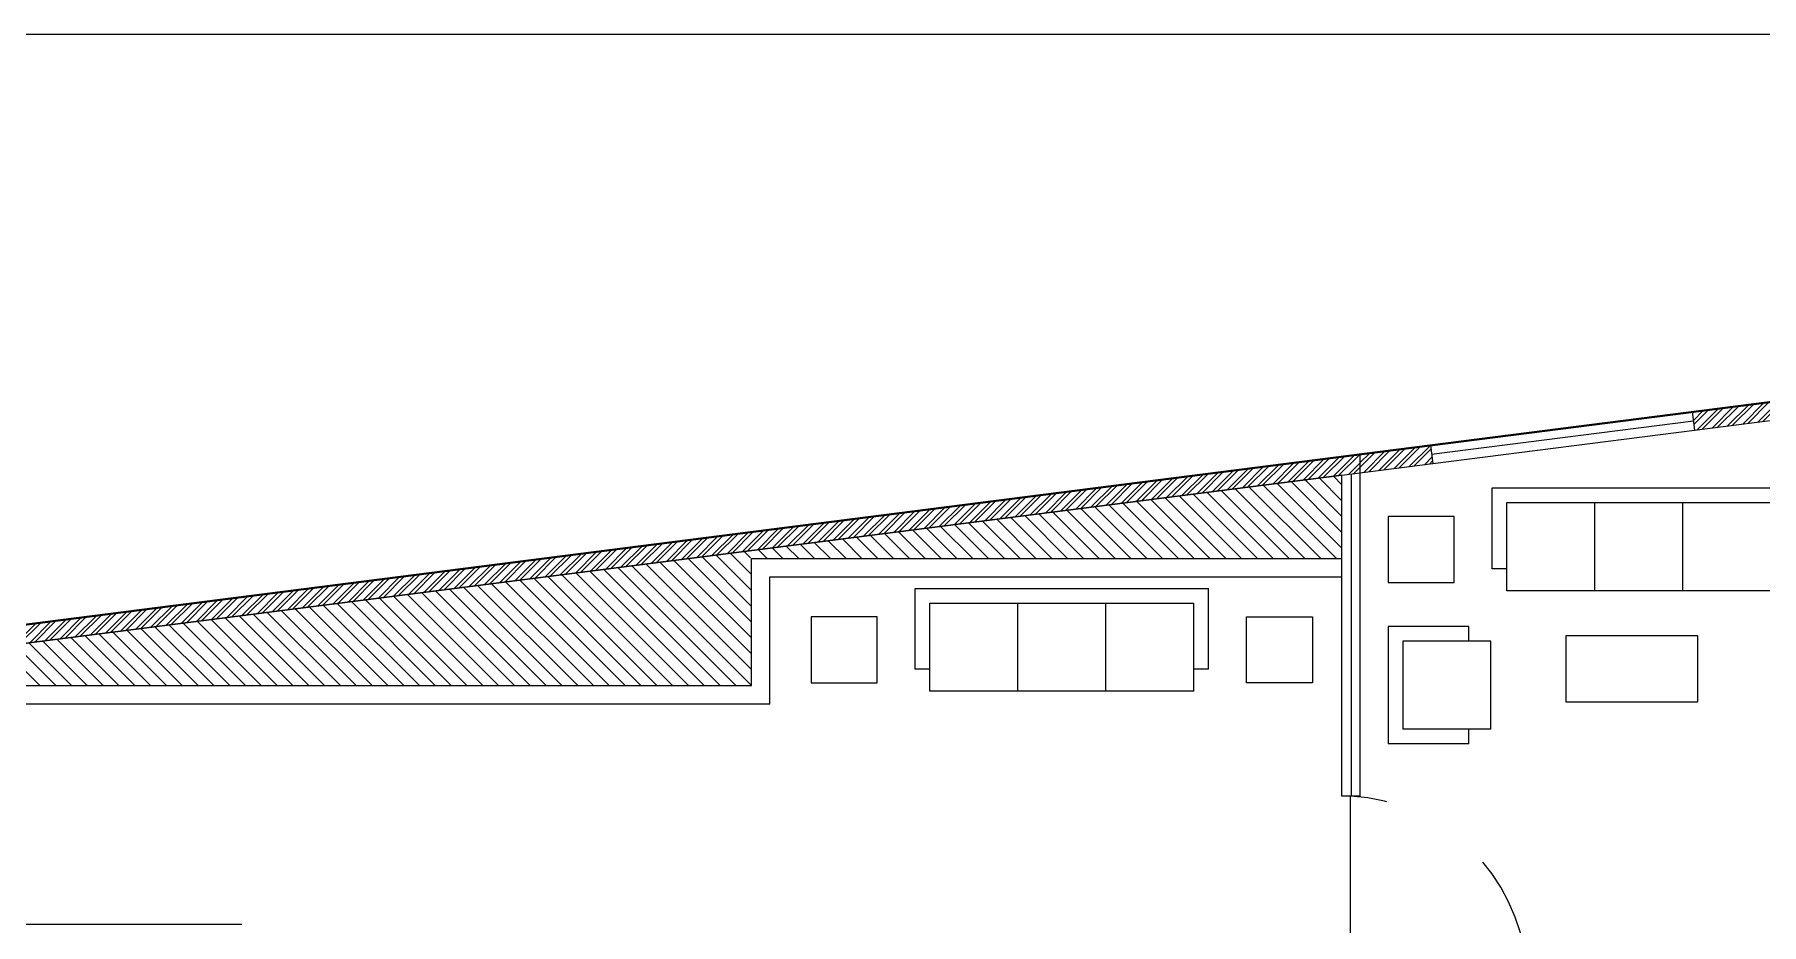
# Model space of a CAD drawing. Header units: metres. Extents: x 494 to 1845, y -666 to 1061.
# Drawn here: x 1412.39 to 1413.892, y 295.922 to 296.695 of the extents above; entities that cross this region are included whole.
import ezdxf
from ezdxf.enums import TextEntityAlignment as Align

# ---------------------------------------------------------------- set-up
doc = ezdxf.new("R2010")
doc.units = ezdxf.units.M
doc.header["$MEASUREMENT"] = 0
doc.linetypes.add('1', pattern=[0])
doc.linetypes.add('141011 - Typical Flr Plans -1 - 1.5 & 1-2 BHK_ Kolshet Namrata1$0$HIDDEN', pattern=[0.375, 0.25, -0.125])
for name, color, linetype, lineweight in [('A-Wall Hatch', 8, 'Continuous', 9), ('VDA-HATCH', 8, 'Continuous', 9), ('VDA-WALL', 250, 'Continuous', 25), ('VDA-WINDOW', 5, 'Continuous', 9), ('VDA_FURNITURE', 8, 'Continuous', 13)]:
    doc.layers.add(name, color=color, linetype=linetype, lineweight=lineweight)
for name, color, linetype in [('COLUMN', 1, 'Continuous'), ('PLOT - SURVEY', 1, '1'), ('SHEET', 7, 'Continuous'), ('VDA-WALL BELOW', 8, 'Continuous'), ('VDA_ROOF', 250, 'Continuous'), ('VDA_WALL BELOW', 8, '1')]:
    doc.layers.add(name, color=color, linetype=linetype)
doc.styles.add('arial', font='arial.ttf', dxfattribs={"height": 0.3})

# ---------------------------------------------------------------- blocks, each defined once
blk = doc.blocks.new('zw$6DAC')
at = {"layer": 'VDA_FURNITURE'}
for p, q in [((0, 0.15), (0, 0.7)), ((0, 0.7), (2, 0.7)), ((0.1, 0), (0.1, 0.6)), ((0.1, 0.6), (1.9, 0.6)), ((0.7, 0), (0.7, 0.6)), ((1.3, 0), (1.3, 0.6)), ((1.9, 0), (1.9, 0.6)), ((2, 0.15), (2, 0.7)), ((0.1, 0.15), (0, 0.15)), ((2, 0.15), (1.9, 0.15)), ((1.9, 0), (0.1, 0))]:
    blk.add_line(p, q, dxfattribs=at)
blk = doc.blocks.new('fdasfdsaf')
at = {"layer": 'VDA_FURNITURE'}
blk.add_lwpolyline([(0, 0), (0.45, 0), (0.45, -0.45), (0, -0.45)], close=True, dxfattribs=at)
blk = doc.blocks.new('SINNGLE')
at = {"layer": 'VDA_FURNITURE'}
for p, q in [((-0.15, 0.7), (-0.7, 0.7)), ((-0.7, 0.7), (-0.7, -0.1)), ((0, 0.6), (-0.6, 0.6)), ((0, 0.6), (-0.6, 0.6)), ((-0.6, 0.6), (-0.6, 0)), ((-0.15, 0.6), (-0.15, 0.7)), ((0, 0), (0, 0.6)), ((0, 0), (-0.6, 0)), ((0, 0), (-0.6, 0)), ((-0.15, -0.1), (-0.7, -0.1)), ((-0.15, -0.1), (-0.15, 0))]:
    blk.add_line(p, q, dxfattribs=at)
blk = doc.blocks.new('side table')
at = {"layer": 'VDA_FURNITURE'}
blk.add_lwpolyline([(0, 0), (0.9, 0), (0.9, -0.45), (0, -0.45)], close=True, dxfattribs=at)
blk = doc.blocks.new('DFSDFASDFASD')
at = {"layer": 'VDA_ROOF', "color": 5, "lineweight": 30, "ltscale": 4}
blk.add_lwpolyline([(43.72, 7.876), (16.866, 4.45), (-16.85, 4.45), (-16.85, -6.375), (7.45, -6.375), (7.45, -7.275), (43.72, -7.275), (43.72, -3.8), (45.045, -3.8), (45.045, 0.825), (43.72, 0.825)], close=True, dxfattribs=at)
blk = doc.blocks.new('FDSAFSDF')
at = {"layer": 'A-Wall Hatch'}
h = blk.add_hatch(dxfattribs=at)
h.set_pattern_fill('ANSI31', color=62, scale=0.61, angle=270)
h.set_pattern_definition([(315, (-1377.91861, -270.13824), (0.053916892, 0.053916892), [])])
h.paths.add_polyline_path([(21.324, 7.63), (21.324, 10.067), (24.199, 10.067), (24.199, 7.63)])
h.paths.add_polyline_path([(21.324, -0.058), (24.199, -0.058), (24.199, 2.38), (21.324, 2.38)])
h.paths.add_polyline_path([(62.369, 11.092), (69.599, 11.092), (69.592, 12.014)])
h.paths.add_polyline_path([(69.599, 11.96), (73.624, 11.96), (73.624, 12.528), (69.592, 12.014)])
at = {"layer": 'VDA-HATCH'}
h = blk.add_hatch(dxfattribs=at)
h.set_pattern_fill('ANSI32', color=256, scale=0.17)
h.set_pattern_definition([(45, (-1377.91861, -270.13824), (-0.0450780573, 0.0450780573), []), (45, (-1377.88856, -270.13824), (-0.0450780573, 0.0450780573), [])])
h.paths.add_polyline_path([(73.749, 12.544), (73.747, 12.67), (54.914, 10.267), (24.199, 10.267), (24.199, 10.142), (54.922, 10.142)])
h.paths.add_polyline_path([(36.449, -0.258), (36.449, -0.133), (37.324, -0.133), (37.324, 3.292), (37.386, 3.292), (37.449, 3.292), (37.449, -0.133), (38.049, -0.133), (38.049, -0.258)])
h.paths.add_polyline_path([(42.374, -0.258), (42.374, -0.133), (42.974, -0.133), (42.974, 3.292), (43.099, 3.292), (43.099, -0.133), (43.699, -0.133), (43.699, -0.258)])
h.paths.add_polyline_path([(39.549, -0.258), (39.549, -0.133), (40.149, -0.133), (40.149, 3.292), (40.274, 3.292), (40.274, -0.133), (40.874, -0.133), (40.874, -0.258)])
h.paths.add_polyline_path([(45.199, -0.258), (45.199, -0.133), (45.799, -0.133), (45.799, 3.292), (45.924, 3.292), (45.924, -0.258)])
h.paths.add_polyline_path([(78.819, 9.055), (78.819, 9.142), (79.544, 9.142), (79.544, 9.017), (78.944, 9.017), (78.944, 7.817), (78.819, 7.817)])
h.paths.add_polyline_path([(76.012, 12.959), (76.967, 13.081), (77.141, 13.103), (77.167, 13.106), (78.021, 13.215), (78.036, 13.091), (76.028, 12.835)])
h.paths.add_polyline_path([(81.344, 13.639), (81.469, 13.639), (81.469, 8.717), (81.344, 8.717)])
h.paths.add_polyline_path([(79.806, 13.443), (79.822, 13.319), (81.344, 13.513), (81.344, 13.639)])
h.paths.add_polyline_path([(59.024, -0.758), (59.024, 2.267), (59.149, 2.267), (59.149, -0.758)])
h.paths.add_polyline_path([(58.874, 3.167), (58.874, 3.292), (61.524, 3.292), (61.524, 3.167)])
h.paths.add_polyline_path([(61.524, 0.992), (61.649, 0.992), (61.649, -1.158), (61.524, -1.158)])
h.paths.add_polyline_path([(80.294, 9.017), (80.294, 9.142), (81.344, 9.142), (81.344, 9.017)])
h.paths.add_polyline_path([(60.499, 0.717), (61.524, 0.717), (61.524, 0.842), (60.499, 0.842)])
h.paths.add_polyline_path([(45.799, -1.158), (45.799, -1.033), (46.555, -1.033), (46.555, -1.158)])
h.paths.add_polyline_path([(48.055, -1.158), (48.055, -1.033), (49.317, -1.033), (49.317, -1.158)])
h.paths.add_polyline_path([(45.799, -0.258), (45.799, -1.033), (45.924, -1.033), (45.924, -0.258)])
h.paths.add_polyline_path([(58.274, 0.267), (59.024, 0.267), (59.024, 0.392), (58.274, 0.392)])
h.paths.add_polyline_path([(73.749, 12.67), (73.749, 12.544), (74.243, 12.607), (74.227, 12.731)])
h.paths.add_polyline_path([(60.499, -0.758), (60.499, -0.033), (60.624, -0.033), (60.624, -0.758)])
h.paths.add_polyline_path([(58.424, 1.89), (59.024, 1.89), (59.024, 2.015), (58.424, 2.015)])
h.paths.add_polyline_path([(58.574, -0.758), (58.574, -0.633), (59.024, -0.633), (59.024, -0.758)])
h.paths.add_polyline_path([(57.524, -0.758), (57.524, -0.633), (57.974, -0.633), (57.974, -0.758)])
h.paths.add_polyline_path([(71.074, 8.717), (71.199, 8.717), (71.199, 9.142), (71.074, 9.142), (71.074, 8.717)])
h.paths.add_polyline_path([(73.624, 8.717), (73.624, 9.142), (73.749, 9.142), (73.749, 8.717)])
h.paths.add_polyline_path([(76.444, 8.717), (76.444, 9.142), (76.569, 9.142), (76.569, 8.717), (76.444, 8.717)])
h.paths.add_polyline_path([(60.499, -0.758), (60.124, -0.758), (60.124, -0.633), (60.499, -0.633)])
h.paths.add_polyline_path([(59.149, -0.758), (59.149, -0.633), (59.524, -0.633), (59.524, -0.758)])
h.paths.add_polyline_path([(81.344, 7.817), (81.469, 7.817), (81.469, 8.117), (81.344, 8.117)])
h.paths.add_polyline_path([(60.624, -0.758), (60.624, -0.633), (60.774, -0.633), (60.774, -0.758)])
h.paths.add_polyline_path([(61.524, -0.758), (61.374, -0.758), (61.374, -0.633), (61.524, -0.633)])
h.paths.add_polyline_path([(50.817, -1.033), (50.817, -1.158), (57.524, -1.158), (57.524, 3.292), (52.774, 3.292), (52.774, 3.167), (57.399, 3.167), (57.399, -1.033), (51.574, -1.033), (51.574, 3.292), (51.449, 3.292), (51.449, -1.033)])
h.paths.add_polyline_path([(24.199, -0.133), (24.681, -0.133), (24.681, -0.258), (24.199, -0.258)])
h.paths.add_polyline_path([(25.881, -0.258), (25.881, -0.133), (29.124, -0.133), (29.124, -0.258)])
h.paths.add_polyline_path([(30.324, -0.133), (33.566, -0.133), (33.566, -0.258), (30.324, -0.258)])
h.paths.add_polyline_path([(35.124, 3.292), (35.249, 3.292), (35.249, -0.258), (34.766, -0.258), (34.766, -0.133), (35.124, -0.133)])
at = {"color": 105, "lineweight": 30}
blk.add_lwpolyline([(21.199, 10.067), (24.324, 10.067), (24.324, 10.142), (54.922, 10.142), (73.624, 12.528)], dxfattribs=at)
at = {"layer": 'PLOT - SURVEY', "color": 250, "linetype": 'Continuous', "lineweight": 40}
blk.add_line((54.914, 10.267), (83.582, 13.925), dxfattribs=at)
at = {"layer": 'VDA-WALL'}
for p, q in [((76.012, 12.959), (78.024, 13.215)), ((76.028, 12.835), (78.036, 13.091)), ((76.012, 12.959), (76.028, 12.835)), ((74.227, 12.731), (74.243, 12.607)), ((54.914, 10.267), (73.749, 12.67)), ((73.624, 12.528), (74.243, 12.607)), ((73.749, 12.544), (73.749, 12.67)), ((73.749, 10.342), (73.624, 10.342)), ((73.749, 10.342), (73.624, 10.342))]:
    blk.add_line(p, q, dxfattribs=at)
at = {"layer": 'VDA-WALL BELOW'}
for p, q in [((73.749, 10.342), (73.749, 12.651)), ((73.624, 10.342), (73.624, 12.528)), ((66.124, 9.467), (62.999, 9.467))]:
    blk.add_line(p, q, dxfattribs=at)
at = {"layer": 'VDA-WINDOW'}
for p, q in [((76.02, 12.897), (74.235, 12.669)), ((73.686, 12.536), (73.686, 10.342)), ((73.683, 9.142), (73.683, 10.342))]:
    blk.add_line(p, q, dxfattribs=at)
at = {"layer": 'VDA-WINDOW', "linetype": '141011 - Typical Flr Plans -1 - 1.5 & 1-2 BHK_ Kolshet Namrata1$0$HIDDEN'}
blk.add_arc((73.606, 9.061), 1.283, 5.3091, 86.5329, dxfattribs=at)
at = {"layer": 'VDA_WALL BELOW'}
for p, q in [((74.227, 12.731), (76.012, 12.959)), ((74.243, 12.607), (76.028, 12.835)), ((69.599, 11.092), (69.599, 11.96)), ((69.599, 11.96), (73.624, 11.96)), ((69.724, 10.967), (69.724, 11.835)), ((69.724, 11.835), (73.624, 11.835)), ((69.599, 11.092), (62.369, 11.092)), ((69.724, 10.967), (61.389, 10.967)), ((69.599, 10.967), (69.599, 10.967))]:
    blk.add_line(p, q, dxfattribs=at)
blk.add_blockref('DFSDFASDFASD', (38.049, 5.817))
at = {"layer": 'VDA_FURNITURE'}
for name, p in [('zw$6DAC', (74.647, 11.741)), ('zw$6DAC', (70.715, 11.056)), ('fdasfdsaf', (72.974, 11.563)), ('SINNGLE', (74.638, 10.797))]:
    blk.add_blockref(name, p, dxfattribs=at)
at = {"layer": 'VDA_FURNITURE', "xscale": -1}
for name, p in [('fdasfdsaf', (74.388, 12.247)), ('fdasfdsaf', (70.456, 11.563)), ('side table', (76.051, 11.434))]:
    blk.add_blockref(name, p, dxfattribs=at)
at = {"layer": 'COLUMN', "style": 'arial'}
blk.add_attdef('SA2', text='', height=0.2, dxfattribs=at).set_placement((21.537, 0.023), align=Align.CENTER)

msp = doc.modelspace()

# ---------------------------------------------------------------- linework, layer by layer
at = {"layer": 'SHEET'}
msp.add_lwpolyline([(1414.9977, 296.6954), (1398.2684, 296.6954), (1398.2684, 272.7801), (1414.9977, 272.7801)], close=True, dxfattribs=at)

# ---------------------------------------------------------------- block references
at = {"xscale": 0.1275773978688646, "yscale": 0.1275773978688646, "zscale": 0.1275773978688646}
msp.add_blockref('FDSAFSDF', (1404.1344, 294.7141), dxfattribs=at)

doc.saveas('drawing.dxf')
